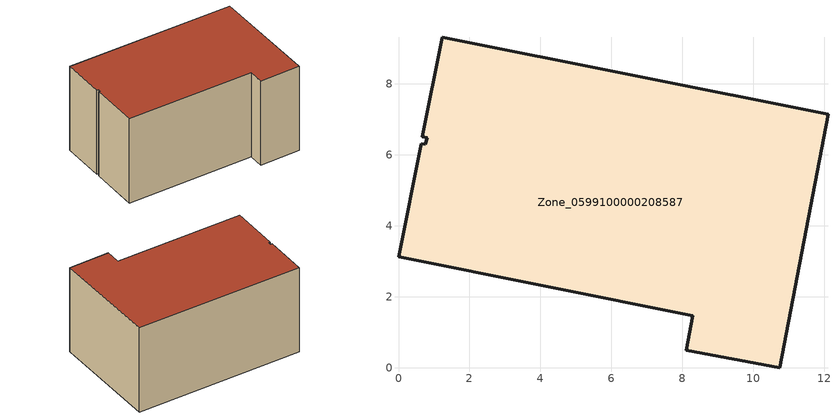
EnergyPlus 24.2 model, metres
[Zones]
Zone_0599100000208587
 floor ground (C_G): 8.1,0.5 8.29,1.48 0,3.13 0.64,6.32 0.76,6.29 0.81,6.48 0.68,6.51 1.24,9.32 12.1,7.15 10.74,0 z0
 wall outside (C_F): 8.29,1.48 8.1,0.5 10.74,0 12.1,7.15 1.24,9.32 0.68,6.51 0.81,6.48 0.76,6.29 0.64,6.32 0,3.13 8.29,1.48 z0:5.99
 roof outside (C_R): 0.76,6.29 0.64,6.32 0,3.13 8.29,1.48 8.1,0.5 10.74,0 12.1,7.15 1.24,9.32 0.68,6.51 0.81,6.48 z5.99
[BUILDING]
Pand.0599100000208587: North Axis=0; Terrain=City; Loads Convergence Tolerance Value=0.04; Temperature Convergence Tolerance Value=0.4; Solar Distribution=FullExterior; Maximum Number of Warmup Days=25; Minimum Number of Warmup Days=1
[Site:Location]
Rotterdam.The.Hague.AP_ZH_NLD Design_Conditions: Latitude=51.96; Longitude=4.45; Time Zone=1; Elevation=-4.5
[SITE:GROUNDTEMPERATURE:BUILDINGSURFACE]
18, 18, 18, 18, 18, 18, 18, 18, 18, 18, 18, 18
[MATERIAL] Thermal Absorptance=0.9; Solar Absorptance=0.7; Visible Absorptance=0.7
Name | Roughness | Thickness | Conductivity | Density | Specific Heat
G.D.1965 | MediumSmooth | 0.15 | 1 | 540 | 1210
F.D.1965 | Rough | 0.3 | 0.857143 | 1920 | 840
R.D.1965 | MediumRough | 0.2 | 0.08 | 1500 | 1000
[CONSTRUCTION]
C_G: G.D.1965
C_F: F.D.1965
C_R: R.D.1965
[ZONE]
Zone_0599100000208587: Type=1; Multiplier=1; Ceiling Height=Autocalculate; Volume=Autocalculate; Floor Area=autocalculate; Part of Total Floor Area=Yes
[ZONEINFILTRATION:DESIGNFLOWRATE]
Infil_Zone_0599100000208587: Zone or ZoneList or Space or SpaceList=Zone_0599100000208587; Schedule=AlwaysOn; Design Flow Rate Calculation Method=Flow/Area; Flow Rate per Floor Area=0.0042; Constant Term Coefficient=1; Temperature Term Coefficient=0; Velocity Term Coefficient=0; Velocity Squared Term Coefficient=0
[HVACTEMPLATE:ZONE:IDEALLOADSAIRSYSTEM]
Zone_0599100000208587: Maximum Heating Supply Air Temperature=50; Minimum Cooling Supply Air Temperature=13; Maximum Heating Supply Air Humidity Ratio=0.0156; Minimum Cooling Supply Air Humidity Ratio=0.0077; Heating Limit=NoLimit; Cooling Limit=NoLimit; Dehumidification Control Type=ConstantSensibleHeatRatio; Cooling Sensible Heat Ratio=0.7; Dehumidification Setpoint=60; Humidification Control Type=None; Humidification Setpoint=30; Outdoor Air Method=None; Outdoor Air Flow Rate per Person=0.00944; Outdoor Air Flow Rate per Zone Floor Area=0; Outdoor Air Flow Rate per Zone=0; Demand Controlled Ventilation Type=None; Outdoor Air Economizer Type=NoEconomizer; Heat Recovery Type=None; Sensible Heat Recovery Effectiveness=0.7; Latent Heat Recovery Effectiveness=0.65
[ZONECONTROL:THERMOSTAT]
ThermostatControl_Zone_0599100000208587: Zone or ZoneList=Zone_0599100000208587; Control Type Schedule=DualSetpointControlType; Control 1=Thermostat_Zone_0599100000208587; Temperature Difference Between Cutout And Setpoint=0
[THERMOSTATSETPOINT:DUALSETPOINT]
Thermostat_Zone_0599100000208587: Heating Setpoint Temperature Schedule=HeatingSetpoint_Zone_0599100000208587; Cooling Setpoint Temperature Schedule=CoolingSetpoint_Zone_0599100000208587
[SCHEDULE:COMPACT]
HeatingSetpoint_Zone_0599100000208587: Through: 12/31, For: AllDays, Until: 24:00, 21
CoolingSetpoint_Zone_0599100000208587: Through: 12/31, For: AllDays, Until: 24:00, 24
DualSetpointControlType: Through: 12/31, For: AllDays, Until: 24:00, 4
AlwaysOn: Through: 12/31, For: AllDays, Until: 24:00, 1
